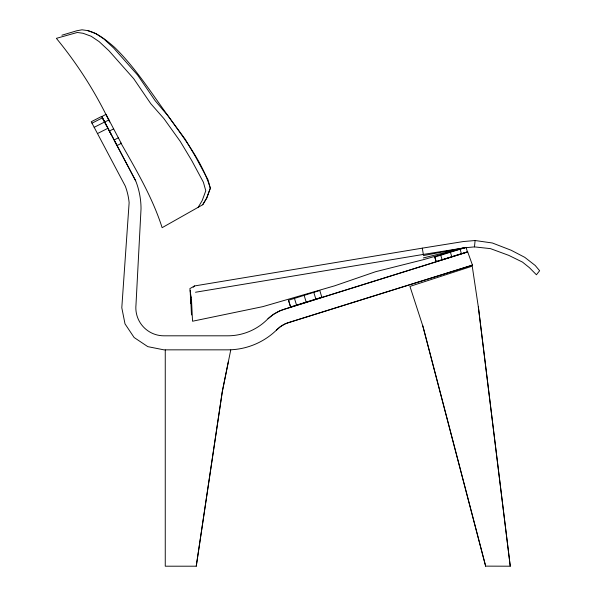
<?xml version="1.0" encoding="UTF-8"?>
<svg xmlns="http://www.w3.org/2000/svg" width="596" height="596" viewBox="0 0 596 596"><rect width="100%" height="100%" fill="white"/><g stroke="black" fill="none" stroke-linecap="round" stroke-linejoin="round"><path stroke-width="0.89" d="M474.461 246.893L475.116 240.523L492.356 242.989L511.122 250.238L524.733 257.316L535.215 265.473L539.626 270.74L536.422 274.771L529.419 267.686L522.498 262.106L508.723 255.349L490.441 248.621L474.461 246.893L464.448 247.817L423.339 254.425L195.495 292.241M165.256 349.994L165.256 566.2L196.248 566.2L222.144 392.473L228.387 361.526M196.248 566.2L222.472 390.611L230.749 349.994M198.163 207.319L202.163 200.643L205.791 190.802L203.407 182.272L191.696 160.466L180.23 141.356L163.87 118.544L150.766 103.667L133.69 78.672L108.919 50.712L99.159 41.638L91.195 36.267L83.082 33.287L77.294 32.467L56.374 38.345C77.406 63.951 95.397 92.022 109.619 122.001M202.722 204.741L206.73 198.066L210.351 188.224L207.967 179.694L195.317 156.338L185.2 139.233L168.184 116.131L155.109 100.642L137.676 75.141L113.657 48.03L103.89 38.963L95.919 33.592L87.806 30.62L82.017 29.8L76.795 30.768L61.909 35.216M193.231 287.25L194.46 285.961L422.296 248.152L463.405 241.536L475.116 240.523M276.455 330.124L280.545 326.548L285.238 323.822L291.049 321.81L472.509 265.116L290.371 322.056A28.064 28.064 0 0 0 276.455 330.124A70.172 70.172 0 0 1 227.687 349.845L163.9 349.845L147.793 346.641L134.13 337.515L125.004 323.859L121.8 307.745L129.131 202.677A64.927 64.77 0 0 0 125.294 186.108L91.233 121.748L101.611 116.414L135.672 180.819M267.984 318.756L273.475 314.368L279.621 310.963L285.573 308.87L467.711 251.929L286.251 308.624A42.1 42.1 0 0 0 267.984 318.756A56.136 56.136 0 0 1 227.687 335.809L163.9 335.809A28.064 28.064 0 0 1 135.985 304.809L141.029 208.846A76.534 76.34 0 0 0 135.672 180.789L114.842 141.423M194.46 285.961L189.863 288.62L191.525 300.488L192.538 321.229L262.769 306.649L334.676 285.812L375.644 271.702L423.339 259.692L464.448 247.817L423.339 255.595M101.901 116.555L106.021 114.35L121.241 143.338M104.784 122.061L108.926 119.885M109.493 131.016L113.635 128.84M114.194 139.978L118.336 137.803M117.099 145.513L121.264 143.375M91.993 123.193L102.378 117.866L106.2 125.093M94.183 127.321L104.576 122.024M97.476 133.556L107.898 128.296M321.862 297.203L290.565 306.962L288.486 300.257L319.791 290.498L321.825 297.218M466.027 247.362L467.458 251.817L436.153 261.57L434.767 257.107L465.171 247.623M423.339 257.934L464.448 247.817M485.643 566.133L510.258 566.2L478.603 308.765L472.233 266.166L409.951 286.4L423.257 327.368L485.643 566.133L422.676 325.565M87.783 30.634C98.191 33.406 106.557 40.424 114.544 47.307C135.404 67.683 150.885 92.246 167.945 115.661C183.933 138.428 202.193 161.248 210.291 188.254L206.7 198.081L202.737 204.726L162.127 227.679C152.539 197.581 136.365 170.292 120.861 142.973M109.038 130.45L111.407 134.934M101.879 116.518L117.121 145.551M467.711 251.929L472.539 265.362M460.052 249.225L461.446 253.687M450.397 252.235L451.79 256.697M440.735 255.244L442.128 259.714M434.804 257.092L436.197 261.562M313.779 292.375L315.858 299.073M304.124 295.385L306.195 302.09M294.461 298.395L296.54 305.1M288.531 300.242L290.602 306.947M422.296 248.152L423.339 254.425M190.355 294.23L190.951 297.814M191.495 314.956L190.482 294.208M478.327 306.895L510.258 566.2M190.169 290.468L190.817 303.64"/></g></svg>
